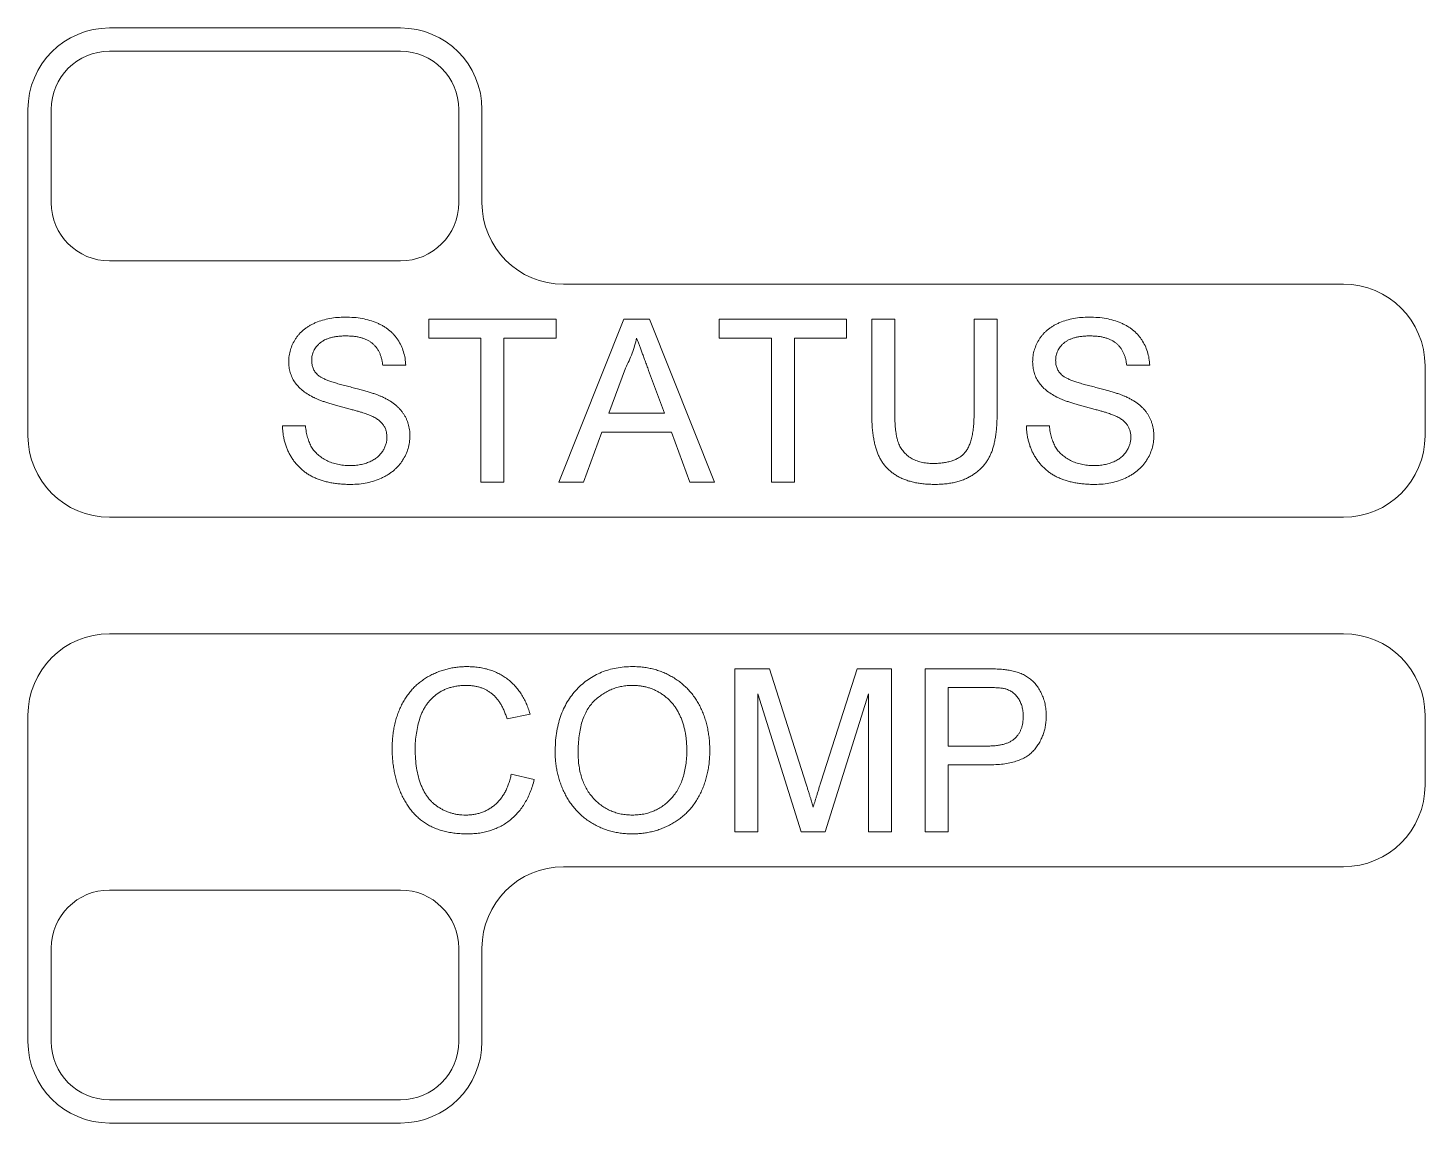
# Model space of a CAD drawing. Header units: inches. Extents: x 0.3 to 10.6, y 0.4 to 8.2.
# Drawn here: x 3.246 to 3.846, y 4.378 to 4.848 of the extents above; entities that cross this region are included whole.
import ezdxf

# ---------------------------------------------------------------- set-up
doc = ezdxf.new("R2010")
doc.units = ezdxf.units.IN
doc.header["$MEASUREMENT"] = 0

msp = doc.modelspace()

# ---------------------------------------------------------------- linework, layer by layer
at = {"color": 7, "linetype": 'Continuous', "lineweight": 15}
for p, q in [((3.40634, 4.84794), (3.28134, 4.84794)), ((3.40634, 4.83794), (3.28134, 4.83794)), ((3.24634, 4.81294), (3.24634, 4.67294)), ((3.25634, 4.81294), (3.25634, 4.77294)), ((3.43134, 4.77294), (3.43134, 4.81294)), ((3.44134, 4.77294), (3.44134, 4.81294)), ((3.28134, 4.74794), (3.40634, 4.74794)), ((3.81134, 4.73794), (3.47634, 4.73794)), ((3.41846, 4.72294), (3.47321, 4.72294)), ((3.41846, 4.71486), (3.41846, 4.72294)), ((3.47321, 4.72294), (3.47321, 4.71486)), ((3.4744, 4.65294), (3.50219, 4.72294)), ((3.50219, 4.72294), (3.51332, 4.72294)), ((3.51332, 4.72294), (3.54112, 4.65294)), ((3.54321, 4.72294), (3.59795, 4.72294)), ((3.54321, 4.71486), (3.54321, 4.72294)), ((3.59795, 4.72294), (3.59795, 4.71486)), ((3.60872, 4.68266), (3.60872, 4.72294)), ((3.60872, 4.72294), (3.61859, 4.72294)), ((3.61859, 4.72294), (3.61859, 4.68313)), ((3.65269, 4.68313), (3.65269, 4.72294)), ((3.65269, 4.72294), (3.66256, 4.72294)), ((3.66256, 4.72294), (3.66256, 4.68266)), ((3.4409, 4.71486), (3.41846, 4.71486)), ((3.4409, 4.65294), (3.4409, 4.71486)), ((3.45077, 4.71486), (3.45077, 4.65294)), ((3.47321, 4.71486), (3.45077, 4.71486)), ((3.56564, 4.71486), (3.54321, 4.71486)), ((3.56564, 4.65294), (3.56564, 4.71486)), ((3.59795, 4.71486), (3.57551, 4.71486)), ((3.57551, 4.71486), (3.57551, 4.65294)), ((3.40859, 4.70319), (3.39872, 4.70319)), ((3.50297, 4.70193), (3.49581, 4.68255)), ((3.5197, 4.68255), (3.5129, 4.70095)), ((3.72808, 4.70319), (3.71821, 4.70319)), ((3.84634, 4.67294), (3.84634, 4.70294)), ((3.49581, 4.68255), (3.5197, 4.68255)), ((3.35564, 4.67717), (3.36551, 4.67717)), ((3.49284, 4.67447), (3.48487, 4.65294)), ((3.52268, 4.67447), (3.49284, 4.67447)), ((3.53064, 4.65294), (3.52268, 4.67447)), ((3.67513, 4.67717), (3.685, 4.67717)), ((3.45077, 4.65294), (3.4409, 4.65294)), ((3.48487, 4.65294), (3.4744, 4.65294)), ((3.54112, 4.65294), (3.53064, 4.65294)), ((3.57551, 4.65294), (3.56564, 4.65294)), ((3.28134, 4.63794), (3.81134, 4.63794)), ((3.81134, 4.58794), (3.28134, 4.58794)), ((3.54994, 4.57294), (3.56479, 4.57294)), ((3.54994, 4.50294), (3.54994, 4.57294)), ((3.56479, 4.57294), (3.58043, 4.52382)), ((3.58703, 4.52466), (3.60252, 4.57294)), ((3.60252, 4.57294), (3.61724, 4.57294)), ((3.61724, 4.57294), (3.61724, 4.50294)), ((3.6316, 4.50294), (3.6316, 4.57294)), ((3.6316, 4.57294), (3.65732, 4.57294)), ((3.57837, 4.50294), (3.55981, 4.56217)), ((3.55981, 4.56217), (3.55981, 4.50294)), ((3.60737, 4.56217), (3.58869, 4.50294)), ((3.60737, 4.50294), (3.60737, 4.56217)), ((3.65819, 4.56486), (3.64147, 4.56486)), ((3.64147, 4.56486), (3.64147, 4.53973)), ((3.24634, 4.55294), (3.24634, 4.41294)), ((3.46199, 4.55349), (3.45212, 4.55137)), ((3.84634, 4.52294), (3.84634, 4.55294)), ((3.64147, 4.53973), (3.65836, 4.53973)), ((3.65862, 4.53165), (3.64147, 4.53165)), ((3.64147, 4.53165), (3.64147, 4.50294)), ((3.45391, 4.52764), (3.46378, 4.52534)), ((3.55981, 4.50294), (3.54994, 4.50294)), ((3.58869, 4.50294), (3.57837, 4.50294)), ((3.61724, 4.50294), (3.60737, 4.50294)), ((3.64147, 4.50294), (3.6316, 4.50294)), ((3.47634, 4.48794), (3.81134, 4.48794)), ((3.40634, 4.47794), (3.28134, 4.47794)), ((3.25634, 4.45294), (3.25634, 4.41294)), ((3.43134, 4.41294), (3.43134, 4.45294)), ((3.44134, 4.41294), (3.44134, 4.45294)), ((3.28134, 4.38794), (3.40634, 4.38794)), ((3.28134, 4.37794), (3.40634, 4.37794))]:
    msp.add_line(p, q, dxfattribs=at)
for centre, radius, start, end in [((3.28134, 4.81294), 0.035, 90, 180), ((3.40634, 4.81294), 0.035, 0, 90), ((3.28134, 4.81294), 0.025, 90, 180), ((3.40634, 4.81294), 0.025, 0, 90), ((3.28134, 4.77294), 0.025, 180, 270), ((3.40634, 4.77294), 0.025, 270, 0), ((3.47634, 4.77294), 0.035, 180, 270), ((3.81134, 4.70294), 0.035, 0, 90), ((3.28134, 4.67294), 0.035, 180, 270), ((3.81134, 4.67294), 0.035, 270, 0), ((3.28134, 4.55294), 0.035, 90, 180), ((3.81134, 4.55294), 0.035, 0, 90), ((3.81134, 4.52294), 0.035, 270, 0), ((3.47634, 4.45294), 0.035, 90, 180), ((3.28134, 4.45294), 0.025, 90, 180), ((3.40634, 4.45294), 0.025, 0, 90), ((3.28134, 4.41294), 0.035, 180, 270), ((3.28134, 4.41294), 0.025, 180, 270), ((3.40634, 4.41294), 0.025, 270, 0), ((3.40634, 4.41294), 0.035, 270, 0)]:
    msp.add_arc(centre, radius, start, end, dxfattribs=at)
for points, knots in [([(3.35833, 4.70466), (3.35837, 4.70553), (3.35843, 4.70726), (3.35902, 4.70979), (3.35996, 4.71223), (3.36103, 4.71416), (3.36207, 4.71563), (3.36293, 4.71668), (3.3639, 4.71765), (3.36494, 4.71856), (3.36608, 4.71939), (3.36728, 4.72017), (3.36859, 4.72085), (3.37043, 4.7217), (3.3729, 4.72256), (3.376, 4.7233), (3.37927, 4.72374), (3.3815, 4.7238), (3.38263, 4.72383)], [0, 0, 0, 0, 0.074995, 0.149165, 0.223664, 0.300412, 0.33957, 0.378921, 0.418096, 0.45823, 0.498427, 0.539708, 0.582216, 0.625824, 0.715481, 0.807384, 0.901634, 1, 1, 1, 1]), ([(3.38263, 4.72383), (3.38388, 4.7238), (3.3863, 4.72375), (3.38982, 4.72329), (3.39311, 4.72249), (3.39568, 4.72161), (3.39759, 4.72071), (3.39894, 4.72), (3.4002, 4.71919), (3.40137, 4.71832), (3.40246, 4.71737), (3.40345, 4.71634), (3.40439, 4.71525), (3.40548, 4.71369), (3.40666, 4.71163), (3.40768, 4.70896), (3.40838, 4.70613), (3.40852, 4.70418), (3.40859, 4.70319)], [0, 0, 0, 0, 0.100475, 0.195644, 0.286083, 0.372983, 0.415026, 0.456052, 0.495939, 0.535566, 0.574087, 0.612519, 0.651081, 0.689513, 0.766237, 0.84235, 0.919974, 1, 1, 1, 1]), ([(3.67782, 4.70466), (3.67785, 4.70553), (3.67792, 4.70726), (3.67851, 4.70979), (3.67945, 4.71223), (3.68051, 4.71416), (3.68155, 4.71563), (3.68242, 4.71668), (3.68338, 4.71765), (3.68443, 4.71856), (3.68556, 4.71939), (3.68677, 4.72017), (3.68808, 4.72085), (3.68992, 4.7217), (3.69239, 4.72256), (3.69549, 4.7233), (3.69876, 4.72374), (3.70098, 4.7238), (3.70212, 4.72383)], [0, 0, 0, 0, 0.074995, 0.149165, 0.223664, 0.300412, 0.33957, 0.378921, 0.418096, 0.45823, 0.498427, 0.539708, 0.582216, 0.625824, 0.715481, 0.807384, 0.901634, 1, 1, 1, 1]), ([(3.70212, 4.72383), (3.70337, 4.7238), (3.70579, 4.72375), (3.70931, 4.72329), (3.7126, 4.72249), (3.71517, 4.72161), (3.71708, 4.72071), (3.71843, 4.72), (3.71968, 4.71919), (3.72085, 4.71832), (3.72195, 4.71737), (3.72294, 4.71634), (3.72387, 4.71525), (3.72497, 4.71369), (3.72615, 4.71163), (3.72717, 4.70896), (3.72787, 4.70613), (3.72801, 4.70418), (3.72808, 4.70319)], [0, 0, 0, 0, 0.1004751, 0.1956443, 0.2860834, 0.3729829, 0.4150257, 0.4560517, 0.4959387, 0.5355661, 0.5740871, 0.6125193, 0.651081, 0.6895131, 0.7662375, 0.8423504, 0.9199745, 1, 1, 1, 1]), ([(3.38303, 4.71576), (3.3824, 4.71575), (3.3812, 4.71574), (3.37946, 4.71558), (3.37785, 4.71535), (3.37636, 4.71502), (3.37501, 4.71458), (3.37378, 4.71407), (3.3727, 4.71343), (3.37174, 4.71271), (3.37091, 4.71192), (3.37019, 4.71109), (3.36956, 4.71024), (3.36907, 4.70932), (3.36867, 4.70838), (3.36842, 4.70739), (3.36823, 4.70636), (3.36821, 4.70567), (3.36821, 4.70531)], [0, 0, 0, 0, 0.091511, 0.177143, 0.257108, 0.331198, 0.400592, 0.465625, 0.526973, 0.585443, 0.641399, 0.695044, 0.746782, 0.796959, 0.847545, 0.897439, 0.947649, 1, 1, 1, 1]), ([(3.39872, 4.70319), (3.39866, 4.70369), (3.39853, 4.70467), (3.39823, 4.70609), (3.3978, 4.70741), (3.3973, 4.70864), (3.3967, 4.70977), (3.39599, 4.71081), (3.39517, 4.71174), (3.39427, 4.7126), (3.39325, 4.71334), (3.39212, 4.71399), (3.39088, 4.71454), (3.38953, 4.71498), (3.38806, 4.71533), (3.38648, 4.71559), (3.38479, 4.71572), (3.38363, 4.71574), (3.38303, 4.71576)], [0, 0, 0, 0, 0.067155, 0.131403, 0.192732, 0.251253, 0.307704, 0.362699, 0.417778, 0.472304, 0.527873, 0.58523, 0.645057, 0.707952, 0.774434, 0.84494, 0.920404, 1, 1, 1, 1]), ([(3.50776, 4.71486), (3.50749, 4.71375), (3.50695, 4.71153), (3.50583, 4.70828), (3.50454, 4.70505), (3.5035, 4.70297), (3.50297, 4.70193)], [0, 0, 0, 0, 0.247294, 0.495608, 0.746359, 1, 1, 1, 1]), ([(3.5129, 4.70095), (3.51264, 4.70166), (3.51213, 4.70305), (3.51137, 4.70507), (3.51068, 4.70699), (3.51, 4.70877), (3.50938, 4.71046), (3.50881, 4.71203), (3.50825, 4.71348), (3.50792, 4.71441), (3.50776, 4.71486)], [0, 0, 0, 0, 0.153148, 0.299433, 0.436426, 0.565671, 0.686508, 0.799269, 0.903395, 1, 1, 1, 1]), ([(3.70251, 4.71576), (3.70189, 4.71575), (3.70069, 4.71574), (3.69895, 4.71558), (3.69733, 4.71535), (3.69585, 4.71502), (3.6945, 4.71458), (3.69327, 4.71407), (3.69218, 4.71343), (3.69122, 4.71271), (3.6904, 4.71192), (3.68968, 4.71109), (3.68905, 4.71024), (3.68856, 4.70932), (3.68816, 4.70838), (3.6879, 4.70739), (3.68772, 4.70636), (3.6877, 4.70567), (3.68769, 4.70531)], [0, 0, 0, 0, 0.091511, 0.177143, 0.257108, 0.331198, 0.400592, 0.465625, 0.526973, 0.585443, 0.641399, 0.695044, 0.746782, 0.796959, 0.847545, 0.897439, 0.947649, 1, 1, 1, 1]), ([(3.71821, 4.70319), (3.71814, 4.70369), (3.71802, 4.70467), (3.71772, 4.70609), (3.71729, 4.70741), (3.71679, 4.70864), (3.71618, 4.70977), (3.71548, 4.71081), (3.71466, 4.71174), (3.71376, 4.7126), (3.71274, 4.71334), (3.71161, 4.71399), (3.71037, 4.71454), (3.70901, 4.71498), (3.70755, 4.71533), (3.70597, 4.71559), (3.70428, 4.71572), (3.70311, 4.71574), (3.70251, 4.71576)], [0, 0, 0, 0, 0.067155, 0.131403, 0.192732, 0.251253, 0.307704, 0.362699, 0.417778, 0.472304, 0.527873, 0.58523, 0.645057, 0.707952, 0.774434, 0.84494, 0.920404, 1, 1, 1, 1]), ([(3.36867, 4.68953), (3.36784, 4.68998), (3.36625, 4.69084), (3.36411, 4.69237), (3.36231, 4.69408), (3.36085, 4.69595), (3.35971, 4.69795), (3.35894, 4.7001), (3.35841, 4.70234), (3.35836, 4.70388), (3.35833, 4.70466)], [0, 0, 0, 0, 0.144805, 0.279512, 0.406394, 0.527502, 0.645393, 0.761885, 0.878942, 1, 1, 1, 1]), ([(3.36821, 4.70531), (3.36823, 4.70471), (3.36828, 4.70354), (3.36879, 4.70188), (3.36956, 4.70036), (3.37033, 4.69954), (3.37072, 4.69913)], [0, 0, 0, 0, 0.262741, 0.509957, 0.753327, 1, 1, 1, 1]), ([(3.68816, 4.68953), (3.68733, 4.68998), (3.68574, 4.69084), (3.6836, 4.69237), (3.6818, 4.69408), (3.68034, 4.69595), (3.67919, 4.69795), (3.67842, 4.7001), (3.67789, 4.70234), (3.67785, 4.70388), (3.67782, 4.70466)], [0, 0, 0, 0, 0.144805, 0.279512, 0.406394, 0.527502, 0.645393, 0.761885, 0.878942, 1, 1, 1, 1]), ([(3.68769, 4.70531), (3.68772, 4.70471), (3.68777, 4.70354), (3.68827, 4.70188), (3.68905, 4.70036), (3.68982, 4.69954), (3.6902, 4.69913)], [0, 0, 0, 0, 0.262741, 0.509957, 0.753327, 1, 1, 1, 1]), ([(3.37072, 4.69913), (3.37096, 4.69892), (3.3715, 4.69846), (3.3725, 4.69785), (3.37374, 4.69724), (3.37522, 4.69663), (3.37696, 4.69602), (3.37894, 4.69539), (3.38116, 4.69476), (3.38357, 4.69416), (3.38601, 4.69355), (3.38832, 4.69295), (3.39044, 4.69237), (3.39238, 4.69182), (3.39412, 4.69127), (3.39566, 4.69074), (3.39702, 4.69024), (3.39785, 4.68989), (3.39824, 4.68973)], [0, 0, 0, 0, 0.032743, 0.07241, 0.119611, 0.174673, 0.237345, 0.308352, 0.38763, 0.474784, 0.563332, 0.645136, 0.720203, 0.789134, 0.851497, 0.907331, 0.956969, 1, 1, 1, 1]), ([(3.6902, 4.69913), (3.69045, 4.69892), (3.69098, 4.69846), (3.69198, 4.69785), (3.69322, 4.69724), (3.69471, 4.69663), (3.69645, 4.69602), (3.69842, 4.69539), (3.70065, 4.69476), (3.70306, 4.69416), (3.70549, 4.69355), (3.70781, 4.69295), (3.70993, 4.69237), (3.71186, 4.69182), (3.7136, 4.69127), (3.71515, 4.69074), (3.71651, 4.69024), (3.71734, 4.68989), (3.71773, 4.68973)], [0, 0, 0, 0, 0.032743, 0.07241, 0.119611, 0.174673, 0.237345, 0.308352, 0.38763, 0.474784, 0.563332, 0.645136, 0.720203, 0.789134, 0.851497, 0.907331, 0.956969, 1, 1, 1, 1]), ([(3.39305, 4.68178), (3.39281, 4.68188), (3.39225, 4.68211), (3.39129, 4.68241), (3.39016, 4.6828), (3.38882, 4.68321), (3.38729, 4.68363), (3.38555, 4.68412), (3.38363, 4.68463), (3.38156, 4.68518), (3.37947, 4.68573), (3.37748, 4.68629), (3.37564, 4.68685), (3.37395, 4.68739), (3.37241, 4.68794), (3.37103, 4.68847), (3.36978, 4.68898), (3.36903, 4.68936), (3.36867, 4.68953)], [0, 0, 0, 0, 0.0312, 0.070487, 0.117215, 0.171576, 0.234122, 0.303963, 0.382156, 0.467646, 0.554335, 0.635074, 0.710037, 0.779092, 0.842966, 0.901001, 0.953246, 1, 1, 1, 1]), ([(3.39824, 4.68973), (3.39874, 4.6895), (3.39973, 4.68904), (3.40113, 4.68827), (3.40244, 4.68746), (3.40364, 4.6866), (3.40473, 4.68569), (3.40573, 4.68473), (3.40664, 4.68374), (3.40742, 4.68267), (3.40812, 4.68159), (3.40874, 4.68045), (3.40923, 4.67928), (3.40966, 4.67806), (3.40998, 4.6768), (3.41022, 4.67551), (3.41036, 4.67417), (3.41038, 4.67326), (3.41038, 4.67281)], [0, 0, 0, 0, 0.074931, 0.147078, 0.216364, 0.282503, 0.346688, 0.408836, 0.469262, 0.528432, 0.587001, 0.644416, 0.702189, 0.759767, 0.81849, 0.877633, 0.93802, 1, 1, 1, 1]), ([(3.71254, 4.68178), (3.71229, 4.68188), (3.71174, 4.68211), (3.71078, 4.68241), (3.70965, 4.6828), (3.70831, 4.68321), (3.70677, 4.68363), (3.70504, 4.68412), (3.70311, 4.68463), (3.70105, 4.68518), (3.69896, 4.68573), (3.69696, 4.68629), (3.69513, 4.68685), (3.69344, 4.68739), (3.6919, 4.68794), (3.69051, 4.68847), (3.68927, 4.68898), (3.68851, 4.68936), (3.68816, 4.68953)], [0, 0, 0, 0, 0.0312, 0.070487, 0.117215, 0.171576, 0.234122, 0.303963, 0.382156, 0.467646, 0.554335, 0.635074, 0.710037, 0.779092, 0.842966, 0.901001, 0.953246, 1, 1, 1, 1]), ([(3.71773, 4.68973), (3.71823, 4.6895), (3.71922, 4.68904), (3.72062, 4.68827), (3.72192, 4.68746), (3.72313, 4.6866), (3.72422, 4.68569), (3.72522, 4.68473), (3.72613, 4.68374), (3.72691, 4.68267), (3.72761, 4.68159), (3.72822, 4.68045), (3.72872, 4.67928), (3.72915, 4.67806), (3.72946, 4.6768), (3.72971, 4.67551), (3.72985, 4.67417), (3.72986, 4.67326), (3.72987, 4.67281)], [0, 0, 0, 0, 0.074931, 0.147078, 0.216364, 0.282503, 0.346688, 0.408836, 0.469262, 0.528432, 0.587001, 0.644416, 0.702189, 0.759767, 0.81849, 0.877633, 0.93802, 1, 1, 1, 1]), ([(3.40051, 4.67233), (3.40049, 4.67283), (3.40044, 4.67382), (3.40014, 4.67526), (3.39957, 4.67658), (3.39883, 4.67783), (3.39779, 4.67897), (3.39649, 4.68003), (3.39488, 4.68098), (3.39369, 4.6815), (3.39305, 4.68178)], [0, 0, 0, 0, 0.117768, 0.230176, 0.339843, 0.450625, 0.566943, 0.696021, 0.839438, 1, 1, 1, 1]), ([(3.63581, 4.65204), (3.63502, 4.65205), (3.63349, 4.65207), (3.63125, 4.65222), (3.62912, 4.65249), (3.62709, 4.65285), (3.62517, 4.65333), (3.62336, 4.65392), (3.62166, 4.6546), (3.62006, 4.65539), (3.61859, 4.65629), (3.61722, 4.65728), (3.61595, 4.65835), (3.6148, 4.65954), (3.61376, 4.6608), (3.61283, 4.66217), (3.61202, 4.66364), (3.6113, 4.6652), (3.61067, 4.66689), (3.61017, 4.66872), (3.60971, 4.67069), (3.60936, 4.6728), (3.60905, 4.67506), (3.60887, 4.67746), (3.60874, 4.68002), (3.60872, 4.68177), (3.60872, 4.68266)], [0, 0, 0, 0, 0.049704, 0.096844, 0.142151, 0.185722, 0.227185, 0.267311, 0.305922, 0.343223, 0.379594, 0.414974, 0.450006, 0.484727, 0.519189, 0.55389, 0.58911, 0.625241, 0.662766, 0.702744, 0.74522, 0.790538, 0.838268, 0.889309, 0.943205, 1, 1, 1, 1]), ([(3.61859, 4.68313), (3.6186, 4.6824), (3.61861, 4.681), (3.61867, 4.67898), (3.6188, 4.6771), (3.61896, 4.67536), (3.61918, 4.67378), (3.61947, 4.67234), (3.61978, 4.67105), (3.62026, 4.66954), (3.62105, 4.66786), (3.62229, 4.66608), (3.6238, 4.66453), (3.62561, 4.66325), (3.62766, 4.66223), (3.62993, 4.66153), (3.63242, 4.66108), (3.63414, 4.66104), (3.63504, 4.66101)], [0, 0, 0, 0, 0.06814, 0.131478, 0.190514, 0.245276, 0.295444, 0.341135, 0.382821, 0.420216, 0.489633, 0.556579, 0.623721, 0.692399, 0.763564, 0.837802, 0.915926, 1, 1, 1, 1]), ([(3.63504, 4.66101), (3.6358, 4.66103), (3.63729, 4.66105), (3.63942, 4.66125), (3.64138, 4.66162), (3.64318, 4.6621), (3.6448, 4.66275), (3.64626, 4.66354), (3.64754, 4.66446), (3.64867, 4.66556), (3.64964, 4.66687), (3.65046, 4.66843), (3.65116, 4.67024), (3.65173, 4.67231), (3.65215, 4.67465), (3.65248, 4.67724), (3.65265, 4.6801), (3.65268, 4.68209), (3.65269, 4.68313)], [0, 0, 0, 0, 0.069477, 0.134153, 0.194032, 0.249814, 0.302261, 0.351905, 0.399506, 0.445621, 0.493724, 0.54658, 0.604769, 0.66939, 0.740897, 0.819837, 0.905972, 1, 1, 1, 1]), ([(3.66256, 4.68266), (3.66255, 4.68181), (3.66253, 4.68014), (3.66244, 4.67772), (3.66226, 4.67542), (3.66199, 4.67327), (3.66168, 4.67124), (3.66127, 4.66936), (3.6608, 4.66761), (3.66025, 4.66598), (3.6596, 4.66445), (3.65884, 4.66301), (3.65797, 4.66164), (3.65697, 4.66034), (3.65584, 4.65913), (3.65462, 4.65797), (3.65326, 4.65689), (3.6518, 4.65588), (3.65021, 4.65497), (3.6485, 4.65418), (3.64667, 4.65353), (3.64473, 4.65297), (3.64267, 4.65256), (3.64049, 4.65225), (3.63819, 4.65207), (3.63661, 4.65205), (3.63581, 4.65204)], [0, 0, 0, 0, 0.054643, 0.106336, 0.155155, 0.201481, 0.245018, 0.285951, 0.324626, 0.360881, 0.395653, 0.430375, 0.464745, 0.499441, 0.534727, 0.57042, 0.607162, 0.645173, 0.684093, 0.7239, 0.765171, 0.807985, 0.852778, 0.899518, 0.948634, 1, 1, 1, 1]), ([(3.72, 4.67233), (3.71998, 4.67283), (3.71993, 4.67382), (3.71963, 4.67526), (3.71906, 4.67658), (3.71831, 4.67783), (3.71728, 4.67897), (3.71598, 4.68003), (3.71437, 4.68098), (3.71317, 4.6815), (3.71254, 4.68178)], [0, 0, 0, 0, 0.1177675, 0.2301764, 0.339843, 0.4506253, 0.5669429, 0.6960213, 0.8394384, 1, 1, 1, 1]), ([(3.38496, 4.65204), (3.3842, 4.65204), (3.38271, 4.65206), (3.38051, 4.65221), (3.37841, 4.65242), (3.3764, 4.65274), (3.37449, 4.65317), (3.37268, 4.65367), (3.37095, 4.65425), (3.36932, 4.65494), (3.36778, 4.65574), (3.36632, 4.6566), (3.36495, 4.65757), (3.36368, 4.65865), (3.36246, 4.65979), (3.36136, 4.66105), (3.36033, 4.66238), (3.35939, 4.66381), (3.35856, 4.66531), (3.35781, 4.66685), (3.35717, 4.66846), (3.35666, 4.67011), (3.35623, 4.6718), (3.35593, 4.67355), (3.35571, 4.67534), (3.35567, 4.67655), (3.35564, 4.67717)], [0, 0, 0, 0, 0.052493, 0.102825, 0.151397, 0.198033, 0.242876, 0.285999, 0.327849, 0.368395, 0.407852, 0.446838, 0.485166, 0.523341, 0.561602, 0.59992, 0.638496, 0.677791, 0.71729, 0.756605, 0.796068, 0.835886, 0.875714, 0.916263, 0.95776, 1, 1, 1, 1]), ([(3.36551, 4.67717), (3.36562, 4.67628), (3.36583, 4.67458), (3.36641, 4.67216), (3.36716, 4.66999), (3.3681, 4.66804), (3.36933, 4.66632), (3.37081, 4.66477), (3.37261, 4.66343), (3.37464, 4.66224), (3.37691, 4.6613), (3.37932, 4.66061), (3.38188, 4.6602), (3.38363, 4.66014), (3.38453, 4.66012)], [0, 0, 0, 0, 0.093796, 0.180188, 0.260363, 0.334847, 0.407093, 0.481448, 0.559271, 0.64227, 0.728586, 0.815978, 0.906035, 1, 1, 1, 1]), ([(3.70445, 4.65204), (3.70369, 4.65204), (3.70219, 4.65206), (3.7, 4.65221), (3.6979, 4.65242), (3.69589, 4.65274), (3.69398, 4.65317), (3.69216, 4.65367), (3.69044, 4.65425), (3.6888, 4.65494), (3.68727, 4.65574), (3.68581, 4.6566), (3.68444, 4.65757), (3.68317, 4.65865), (3.68195, 4.65979), (3.68085, 4.66105), (3.67982, 4.66238), (3.67888, 4.66381), (3.67805, 4.66531), (3.67729, 4.66685), (3.67666, 4.66846), (3.67615, 4.67011), (3.67572, 4.6718), (3.67542, 4.67355), (3.6752, 4.67534), (3.67515, 4.67655), (3.67513, 4.67717)], [0, 0, 0, 0, 0.052493, 0.102825, 0.151397, 0.198033, 0.242876, 0.285999, 0.327849, 0.368395, 0.407852, 0.446838, 0.485166, 0.523341, 0.561602, 0.59992, 0.638496, 0.677791, 0.71729, 0.756605, 0.796068, 0.835886, 0.875714, 0.916263, 0.95776, 1, 1, 1, 1]), ([(3.685, 4.67717), (3.68511, 4.67628), (3.68532, 4.67458), (3.6859, 4.67216), (3.68665, 4.66999), (3.68759, 4.66804), (3.68882, 4.66632), (3.6903, 4.66477), (3.6921, 4.66343), (3.69413, 4.66224), (3.69639, 4.6613), (3.69881, 4.66061), (3.70137, 4.6602), (3.70312, 4.66014), (3.70401, 4.66012)], [0, 0, 0, 0, 0.093796, 0.180188, 0.260363, 0.334847, 0.407093, 0.481448, 0.559271, 0.64227, 0.728586, 0.815978, 0.906035, 1, 1, 1, 1]), ([(3.38453, 4.66012), (3.38532, 4.66013), (3.38686, 4.66016), (3.38909, 4.6605), (3.39119, 4.66099), (3.39312, 4.66172), (3.39488, 4.66262), (3.3964, 4.6637), (3.3977, 4.66492), (3.39871, 4.66631), (3.39951, 4.66776), (3.4001, 4.66926), (3.40045, 4.67079), (3.40049, 4.67182), (3.40051, 4.67233)], [0, 0, 0, 0, 0.105584, 0.205868, 0.300947, 0.393002, 0.480949, 0.562874, 0.641461, 0.717742, 0.791772, 0.862716, 0.931777, 1, 1, 1, 1]), ([(3.41038, 4.67281), (3.41035, 4.67189), (3.41028, 4.67007), (3.40965, 4.6674), (3.40867, 4.6648), (3.40752, 4.66274), (3.40643, 4.66117), (3.40552, 4.66004), (3.40451, 4.659), (3.40342, 4.658), (3.40225, 4.65708), (3.40098, 4.65624), (3.39964, 4.65545), (3.39772, 4.6545), (3.39517, 4.6535), (3.39193, 4.65266), (3.38851, 4.65212), (3.38616, 4.65207), (3.38496, 4.65204)], [0, 0, 0, 0, 0.074816, 0.148535, 0.223872, 0.301297, 0.340894, 0.38034, 0.420127, 0.45995, 0.500831, 0.541907, 0.584439, 0.62808, 0.717267, 0.80786, 0.901925, 1, 1, 1, 1]), ([(3.70401, 4.66012), (3.70481, 4.66013), (3.70635, 4.66016), (3.70858, 4.6605), (3.71068, 4.66099), (3.71261, 4.66172), (3.71436, 4.66262), (3.71588, 4.6637), (3.71718, 4.66492), (3.7182, 4.66631), (3.719, 4.66776), (3.71958, 4.66926), (3.71993, 4.67079), (3.71998, 4.67182), (3.72, 4.67233)], [0, 0, 0, 0, 0.105584, 0.205868, 0.300947, 0.393002, 0.480949, 0.562874, 0.641461, 0.717742, 0.791772, 0.862716, 0.931777, 1, 1, 1, 1]), ([(3.72987, 4.67281), (3.72984, 4.67189), (3.72976, 4.67007), (3.72914, 4.6674), (3.72816, 4.6648), (3.72701, 4.66274), (3.72592, 4.66117), (3.72501, 4.66004), (3.72399, 4.659), (3.7229, 4.658), (3.72173, 4.65708), (3.72047, 4.65624), (3.71913, 4.65545), (3.71721, 4.6545), (3.71466, 4.6535), (3.71142, 4.65266), (3.708, 4.65212), (3.70565, 4.65207), (3.70445, 4.65204)], [0, 0, 0, 0, 0.074816, 0.148535, 0.223872, 0.301297, 0.340894, 0.38034, 0.420127, 0.45995, 0.500831, 0.541907, 0.584439, 0.62808, 0.717267, 0.80786, 0.901925, 1, 1, 1, 1]), ([(3.40276, 4.53845), (3.40277, 4.53934), (3.4028, 4.5411), (3.40298, 4.54369), (3.4033, 4.54619), (3.40376, 4.5486), (3.40433, 4.55092), (3.40503, 4.55316), (3.40586, 4.55531), (3.40681, 4.55737), (3.40789, 4.55933), (3.40906, 4.56118), (3.41036, 4.56289), (3.41175, 4.5645), (3.41325, 4.56597), (3.41488, 4.56732), (3.4166, 4.56856), (3.41842, 4.56967), (3.42033, 4.57064), (3.42228, 4.5715), (3.42429, 4.57221), (3.42634, 4.5728), (3.42844, 4.57327), (3.43058, 4.57359), (3.43278, 4.57379), (3.43426, 4.57382), (3.43501, 4.57383)], [0, 0, 0, 0, 0.0494014, 0.0976048, 0.1442547, 0.1894721, 0.233915, 0.2772371, 0.3198588, 0.3619567, 0.4034858, 0.4439336, 0.4836492, 0.5228933, 0.5618584, 0.6007949, 0.6401043, 0.6796434, 0.7193998, 0.7588542, 0.7983155, 0.8378024, 0.8774686, 0.9176828, 0.9583929, 1, 1, 1, 1]), ([(3.43501, 4.57383), (3.43585, 4.57382), (3.43749, 4.57379), (3.43991, 4.57353), (3.44222, 4.5731), (3.44444, 4.57254), (3.44655, 4.57178), (3.44856, 4.57086), (3.45046, 4.56977), (3.45226, 4.56852), (3.45394, 4.56711), (3.45551, 4.56558), (3.45692, 4.56389), (3.45821, 4.56208), (3.45935, 4.56013), (3.46038, 4.55805), (3.46127, 4.55582), (3.46175, 4.55428), (3.46199, 4.55349)], [0, 0, 0, 0, 0.068649, 0.134937, 0.198842, 0.261409, 0.322517, 0.382377, 0.442471, 0.502228, 0.562101, 0.621732, 0.681851, 0.742049, 0.803908, 0.867162, 0.932361, 1, 1, 1, 1]), ([(3.47276, 4.53701), (3.47278, 4.53841), (3.47283, 4.54115), (3.47327, 4.54513), (3.47399, 4.54888), (3.47502, 4.55239), (3.47632, 4.55567), (3.47791, 4.55872), (3.47982, 4.56153), (3.48198, 4.56409), (3.4844, 4.56637), (3.48697, 4.56838), (3.48974, 4.57007), (3.49266, 4.57146), (3.49576, 4.57252), (3.49903, 4.57327), (3.50246, 4.57375), (3.50481, 4.57381), (3.506, 4.57383)], [0, 0, 0, 0, 0.075226, 0.146575, 0.2145, 0.27953, 0.342403, 0.403496, 0.463762, 0.523864, 0.583252, 0.641302, 0.698898, 0.756295, 0.814628, 0.874325, 0.935783, 1, 1, 1, 1]), ([(3.506, 4.57383), (3.50679, 4.57382), (3.50836, 4.57379), (3.51068, 4.57358), (3.51294, 4.57321), (3.51514, 4.57271), (3.51729, 4.57206), (3.51937, 4.57129), (3.52139, 4.57033), (3.52335, 4.56926), (3.52522, 4.56806), (3.52698, 4.56673), (3.52862, 4.56529), (3.53017, 4.56376), (3.53157, 4.56209), (3.53289, 4.56032), (3.53408, 4.55843), (3.53514, 4.55643), (3.53609, 4.55435), (3.53691, 4.55219), (3.5376, 4.54997), (3.53819, 4.54767), (3.53861, 4.5453), (3.53894, 4.54287), (3.53912, 4.54037), (3.53915, 4.53868), (3.53917, 4.53782)], [0, 0, 0, 0, 0.043099, 0.0855868, 0.1269077, 0.1679675, 0.2084496, 0.2490254, 0.2892805, 0.3300098, 0.3705977, 0.410466, 0.4500332, 0.4896882, 0.5291164, 0.5690368, 0.6097031, 0.6507589, 0.6925093, 0.7342191, 0.7767069, 0.8195518, 0.8633507, 0.9078385, 0.9533337, 1, 1, 1, 1]), ([(3.65732, 4.57294), (3.65839, 4.57293), (3.66039, 4.57292), (3.66318, 4.57278), (3.66558, 4.57262), (3.66703, 4.57238), (3.6677, 4.57228)], [0, 0, 0, 0, 0.307163, 0.576853, 0.806633, 1, 1, 1, 1]), ([(3.6677, 4.57228), (3.6685, 4.57212), (3.67007, 4.57182), (3.67229, 4.57109), (3.67431, 4.57019), (3.67613, 4.56906), (3.67778, 4.56774), (3.67924, 4.56615), (3.68053, 4.56434), (3.68163, 4.5623), (3.68254, 4.56011), (3.68318, 4.55777), (3.68359, 4.55533), (3.68363, 4.55366), (3.68365, 4.55281)], [0, 0, 0, 0, 0.089242, 0.172977, 0.252655, 0.328953, 0.404688, 0.481499, 0.56187, 0.645629, 0.732291, 0.819179, 0.908075, 1, 1, 1, 1]), ([(3.43453, 4.56576), (3.43391, 4.56575), (3.4327, 4.56573), (3.43092, 4.56554), (3.4292, 4.56525), (3.42757, 4.56483), (3.42602, 4.5643), (3.42454, 4.56363), (3.42314, 4.56286), (3.42183, 4.56197), (3.42062, 4.56096), (3.41947, 4.5599), (3.41844, 4.55873), (3.41749, 4.55749), (3.41665, 4.55617), (3.41589, 4.55477), (3.41522, 4.55328), (3.41449, 4.55119), (3.41375, 4.54851), (3.41311, 4.54521), (3.4127, 4.54187), (3.41265, 4.53962), (3.41263, 4.5385)], [0, 0, 0, 0, 0.046763, 0.091969, 0.135804, 0.178232, 0.219441, 0.260177, 0.30028, 0.340548, 0.380311, 0.419642, 0.459017, 0.498182, 0.53767, 0.577913, 0.618649, 0.660762, 0.745299, 0.829745, 0.914602, 1, 1, 1, 1]), ([(3.45212, 4.55137), (3.45192, 4.55197), (3.45154, 4.55316), (3.45087, 4.55485), (3.45014, 4.55642), (3.44934, 4.55785), (3.44847, 4.55916), (3.44755, 4.56035), (3.44655, 4.5614), (3.44549, 4.56234), (3.44435, 4.56314), (3.44316, 4.56384), (3.44189, 4.56443), (3.44056, 4.56493), (3.43915, 4.5653), (3.43767, 4.56557), (3.43612, 4.56572), (3.43507, 4.56574), (3.43453, 4.56576)], [0, 0, 0, 0, 0.0772311, 0.1511652, 0.2207847, 0.2871495, 0.3506325, 0.4113068, 0.4699644, 0.5267072, 0.5824983, 0.6385087, 0.694918, 0.7524204, 0.811251, 0.8718561, 0.9346442, 1, 1, 1, 1]), ([(3.50606, 4.56576), (3.50527, 4.56574), (3.50372, 4.56571), (3.50144, 4.56537), (3.49923, 4.56486), (3.49711, 4.56414), (3.49508, 4.56319), (3.49314, 4.56203), (3.49127, 4.56068), (3.4895, 4.55912), (3.48784, 4.55733), (3.48645, 4.55522), (3.48527, 4.55283), (3.48428, 4.55018), (3.48353, 4.54725), (3.48302, 4.54405), (3.48269, 4.54056), (3.48265, 4.53815), (3.48263, 4.5369)], [0, 0, 0, 0, 0.055943, 0.110382, 0.164048, 0.216759, 0.269601, 0.323009, 0.377581, 0.433449, 0.490922, 0.550625, 0.613117, 0.679861, 0.751358, 0.828261, 0.910795, 1, 1, 1, 1]), ([(3.52929, 4.53789), (3.52929, 4.53859), (3.52928, 4.53994), (3.52912, 4.54194), (3.52892, 4.54388), (3.52862, 4.54576), (3.5282, 4.54756), (3.52774, 4.5493), (3.52715, 4.55097), (3.5265, 4.55257), (3.52576, 4.5541), (3.52493, 4.55554), (3.52401, 4.55688), (3.52304, 4.55816), (3.52195, 4.55931), (3.5208, 4.5604), (3.51956, 4.5614), (3.51824, 4.56231), (3.51687, 4.56312), (3.51545, 4.56382), (3.51399, 4.56443), (3.51248, 4.5649), (3.51094, 4.56528), (3.50935, 4.56557), (3.50772, 4.56572), (3.50662, 4.56574), (3.50606, 4.56576)], [0, 0, 0, 0, 0.050852, 0.099752, 0.147438, 0.194086, 0.239171, 0.28334, 0.326577, 0.368936, 0.410572, 0.451051, 0.490877, 0.530044, 0.568937, 0.607578, 0.64642, 0.685679, 0.724799, 0.763513, 0.802173, 0.84074, 0.879649, 0.919071, 0.959098, 1, 1, 1, 1]), ([(3.66625, 4.56424), (3.66605, 4.56429), (3.66562, 4.5644), (3.66489, 4.56452), (3.66406, 4.56463), (3.6631, 4.56471), (3.66204, 4.56478), (3.66086, 4.56482), (3.65956, 4.56485), (3.65866, 4.56486), (3.65819, 4.56486)], [0, 0, 0, 0, 0.076383, 0.165986, 0.270715, 0.388824, 0.520602, 0.666029, 0.825243, 1, 1, 1, 1]), ([(3.67378, 4.55253), (3.67376, 4.55325), (3.67372, 4.55463), (3.67331, 4.55661), (3.67267, 4.55845), (3.67176, 4.5601), (3.67065, 4.56155), (3.66934, 4.56273), (3.66789, 4.56368), (3.6668, 4.56405), (3.66625, 4.56424)], [0, 0, 0, 0, 0.142895, 0.27688, 0.405407, 0.531833, 0.654225, 0.769811, 0.88411, 1, 1, 1, 1]), ([(3.65836, 4.53973), (3.65903, 4.53974), (3.66033, 4.53976), (3.6622, 4.53991), (3.66392, 4.54018), (3.66549, 4.54054), (3.66692, 4.541), (3.66819, 4.54157), (3.66931, 4.54226), (3.67027, 4.54306), (3.67111, 4.54395), (3.67183, 4.54492), (3.67244, 4.54598), (3.67292, 4.54714), (3.67332, 4.54836), (3.67358, 4.54968), (3.67375, 4.55108), (3.67377, 4.55204), (3.67378, 4.55253)], [0, 0, 0, 0, 0.087731, 0.169006, 0.244802, 0.314232, 0.378942, 0.439172, 0.495787, 0.549435, 0.602, 0.654255, 0.706905, 0.761202, 0.816862, 0.87467, 0.936008, 1, 1, 1, 1]), ([(3.68365, 4.55281), (3.68364, 4.55209), (3.68361, 4.55066), (3.68335, 4.54856), (3.68293, 4.54655), (3.68232, 4.54462), (3.68157, 4.54277), (3.68062, 4.54102), (3.67952, 4.53935), (3.67825, 4.53776), (3.67676, 4.53629), (3.67496, 4.53503), (3.6729, 4.53398), (3.67056, 4.53314), (3.66796, 4.53247), (3.66509, 4.53198), (3.66195, 4.53171), (3.65976, 4.53167), (3.65862, 4.53165)], [0, 0, 0, 0, 0.058048, 0.114213, 0.168892, 0.222626, 0.275651, 0.328725, 0.381659, 0.435953, 0.491264, 0.548993, 0.610417, 0.676248, 0.747409, 0.824866, 0.909026, 1, 1, 1, 1]), ([(3.4352, 4.50204), (3.4343, 4.50205), (3.43252, 4.50208), (3.42992, 4.50229), (3.42745, 4.50265), (3.42511, 4.50316), (3.42289, 4.50378), (3.42081, 4.50457), (3.41886, 4.50551), (3.41703, 4.50658), (3.41533, 4.5078), (3.41373, 4.50913), (3.41224, 4.5106), (3.41086, 4.5122), (3.40959, 4.51393), (3.4084, 4.51577), (3.40734, 4.51775), (3.40638, 4.51985), (3.40553, 4.52203), (3.40478, 4.52425), (3.40417, 4.52653), (3.40364, 4.52883), (3.40326, 4.53118), (3.40296, 4.53357), (3.40279, 4.536), (3.40277, 4.53763), (3.40276, 4.53845)], [0, 0, 0, 0, 0.049196, 0.096248, 0.141349, 0.184656, 0.226059, 0.266173, 0.30529, 0.343245, 0.380877, 0.418496, 0.456319, 0.494237, 0.533024, 0.572473, 0.613079, 0.654934, 0.697397, 0.739884, 0.782195, 0.825062, 0.867987, 0.911411, 0.955372, 1, 1, 1, 1]), ([(3.41263, 4.5385), (3.41265, 4.53708), (3.4127, 4.53433), (3.4132, 4.53034), (3.41395, 4.52662), (3.41486, 4.52372), (3.41577, 4.52158), (3.41651, 4.52008), (3.41736, 4.5187), (3.41828, 4.51742), (3.4193, 4.51624), (3.42041, 4.51517), (3.42159, 4.51418), (3.42287, 4.51334), (3.42419, 4.51259), (3.42555, 4.51192), (3.42693, 4.51136), (3.42836, 4.51092), (3.42979, 4.51054), (3.43126, 4.51029), (3.43276, 4.51015), (3.43377, 4.51013), (3.43428, 4.51012)], [0, 0, 0, 0, 0.105343, 0.204375, 0.298069, 0.38707, 0.429726, 0.470901, 0.511122, 0.550179, 0.588354, 0.626683, 0.664452, 0.702515, 0.740481, 0.777618, 0.814716, 0.851527, 0.888098, 0.925112, 0.962104, 1, 1, 1, 1]), ([(3.50596, 4.50204), (3.50516, 4.50205), (3.50356, 4.50207), (3.50121, 4.50231), (3.49891, 4.50267), (3.49668, 4.50319), (3.49452, 4.50386), (3.49242, 4.50468), (3.49038, 4.50563), (3.48843, 4.50674), (3.48656, 4.50797), (3.4848, 4.50932), (3.48316, 4.51078), (3.48165, 4.51236), (3.48022, 4.51402), (3.47894, 4.51581), (3.47776, 4.51769), (3.47672, 4.51969), (3.47578, 4.52173), (3.47499, 4.52383), (3.47429, 4.52596), (3.47373, 4.52811), (3.47329, 4.5303), (3.47299, 4.53251), (3.47278, 4.53475), (3.47276, 4.53625), (3.47276, 4.53701)], [0, 0, 0, 0, 0.044697, 0.088534, 0.131409, 0.173814, 0.215715, 0.257247, 0.298848, 0.340604, 0.382029, 0.42297, 0.463632, 0.504048, 0.544591, 0.584964, 0.626265, 0.667979, 0.709943, 0.751382, 0.792619, 0.833948, 0.875008, 0.916446, 0.957907, 1, 1, 1, 1]), ([(3.48263, 4.5369), (3.48264, 4.53589), (3.48267, 4.53392), (3.48301, 4.53104), (3.48352, 4.52833), (3.48423, 4.52578), (3.48518, 4.5234), (3.48631, 4.52118), (3.48767, 4.51913), (3.48922, 4.51726), (3.49093, 4.51558), (3.49275, 4.51412), (3.49469, 4.51289), (3.49673, 4.51187), (3.49888, 4.51108), (3.50113, 4.51052), (3.50349, 4.51018), (3.5051, 4.51014), (3.50592, 4.51012)], [0, 0, 0, 0, 0.075964, 0.148125, 0.217201, 0.2833, 0.347202, 0.4093, 0.470426, 0.531588, 0.591739, 0.650258, 0.707303, 0.764208, 0.821148, 0.879119, 0.938423, 1, 1, 1, 1]), ([(3.50592, 4.51012), (3.50675, 4.51014), (3.50838, 4.51018), (3.51078, 4.51052), (3.51305, 4.5111), (3.51523, 4.51187), (3.51727, 4.51292), (3.51922, 4.51415), (3.52104, 4.51565), (3.52275, 4.51733), (3.52429, 4.51924), (3.52565, 4.52134), (3.52676, 4.52365), (3.52771, 4.52612), (3.52842, 4.52881), (3.52893, 4.53167), (3.52925, 4.53472), (3.52928, 4.53682), (3.52929, 4.53789)], [0, 0, 0, 0, 0.061055, 0.119545, 0.176806, 0.232956, 0.288583, 0.344667, 0.401662, 0.46054, 0.520477, 0.581213, 0.643431, 0.707961, 0.775371, 0.846414, 0.921152, 1, 1, 1, 1]), ([(3.53917, 4.53782), (3.53915, 4.53695), (3.53912, 4.53524), (3.53893, 4.5327), (3.53859, 4.53023), (3.53813, 4.52783), (3.53752, 4.5255), (3.5368, 4.52324), (3.53592, 4.52105), (3.53493, 4.51893), (3.53381, 4.51692), (3.53258, 4.51502), (3.53123, 4.51325), (3.52978, 4.51159), (3.52821, 4.51008), (3.52652, 4.50869), (3.52473, 4.50742), (3.52283, 4.50629), (3.52086, 4.50531), (3.51884, 4.50443), (3.5168, 4.50368), (3.5147, 4.50308), (3.51257, 4.50262), (3.5104, 4.50228), (3.50819, 4.50208), (3.50671, 4.50205), (3.50596, 4.50204)], [0, 0, 0, 0, 0.04756, 0.093962, 0.139112, 0.183626, 0.227457, 0.270703, 0.313611, 0.35626, 0.398366, 0.439557, 0.480045, 0.519888, 0.559658, 0.599421, 0.639208, 0.679668, 0.72002, 0.759859, 0.79956, 0.839199, 0.878956, 0.918794, 0.959083, 1, 1, 1, 1]), ([(3.43428, 4.51012), (3.43489, 4.51013), (3.43609, 4.51015), (3.43785, 4.51037), (3.43955, 4.5107), (3.44116, 4.5112), (3.44272, 4.51181), (3.44419, 4.51257), (3.44559, 4.51348), (3.44692, 4.51452), (3.44817, 4.51569), (3.44931, 4.517), (3.45034, 4.51845), (3.45129, 4.52002), (3.45209, 4.52174), (3.45282, 4.52358), (3.45344, 4.52556), (3.45375, 4.52694), (3.45391, 4.52764)], [0, 0, 0, 0, 0.063336, 0.125111, 0.184688, 0.24321, 0.300888, 0.35837, 0.415761, 0.474387, 0.533966, 0.594008, 0.655072, 0.71861, 0.784375, 0.852991, 0.9249, 1, 1, 1, 1]), ([(3.46378, 4.52534), (3.46353, 4.52442), (3.46305, 4.52261), (3.46209, 4.52002), (3.46102, 4.51759), (3.4598, 4.51532), (3.45843, 4.51324), (3.45694, 4.5113), (3.45527, 4.50956), (3.45348, 4.50797), (3.45155, 4.50657), (3.44952, 4.50536), (3.44739, 4.50433), (3.44516, 4.50348), (3.44281, 4.50285), (3.44037, 4.50238), (3.43782, 4.5021), (3.43609, 4.50206), (3.4352, 4.50204)], [0, 0, 0, 0, 0.071578, 0.140016, 0.206197, 0.270156, 0.332001, 0.392755, 0.452579, 0.512253, 0.571532, 0.630152, 0.688769, 0.748164, 0.808703, 0.870256, 0.9339, 1, 1, 1, 1]), ([(3.58359, 4.51354), (3.58369, 4.51387), (3.5839, 4.51458), (3.58423, 4.51569), (3.58459, 4.51692), (3.58502, 4.51824), (3.58547, 4.51969), (3.58594, 4.52125), (3.58648, 4.52291), (3.58684, 4.52406), (3.58703, 4.52466)], [0, 0, 0, 0, 0.089205, 0.189833, 0.299233, 0.419261, 0.549207, 0.689074, 0.839579, 1, 1, 1, 1]), ([(3.58043, 4.52382), (3.58061, 4.52326), (3.58094, 4.52218), (3.58143, 4.52063), (3.58188, 4.51918), (3.58229, 4.51785), (3.58267, 4.51662), (3.583, 4.51549), (3.58332, 4.51448), (3.5835, 4.51384), (3.58359, 4.51354)], [0, 0, 0, 0, 0.162526, 0.314315, 0.454978, 0.584519, 0.704567, 0.813495, 0.911681, 1, 1, 1, 1])]:
    msp.add_open_spline(points, degree=3, knots=knots, dxfattribs=at)

doc.saveas('drawing.dxf')
